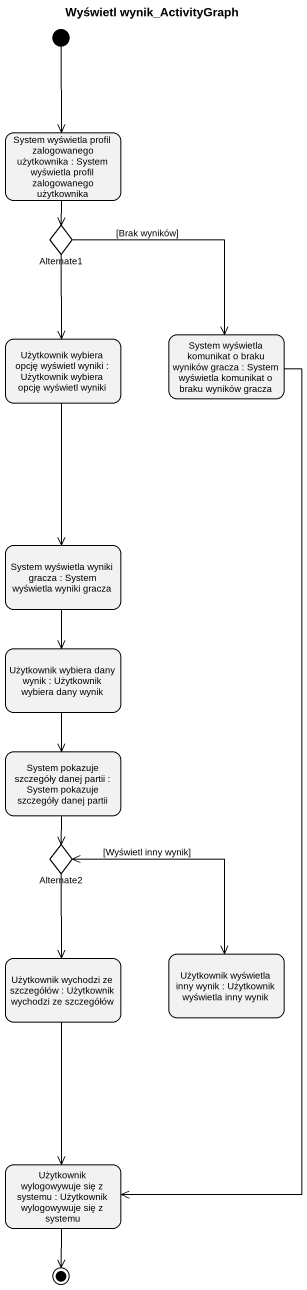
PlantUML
@startuml
title Wyświetl wynik_ActivityGraph
hide empty description
state "System wyświetla profil zalogowanego użytkownika : System wyświetla profil zalogowanego użytkownika" as System_wyświetla_profil
state Alternate1 <<choice>>
state "Użytkownik wybiera opcję wyświetl wyniki : Użytkownik wybiera opcję wyświetl wyniki" as Użytkownik_wybiera_opcję
state "System wyświetla komunikat o braku wyników gracza : System wyświetla komunikat o braku wyników gracza" as System_wyświetla_komunikat
state "System wyświetla wyniki gracza : System wyświetla wyniki gracza" as System_wyświetla_wyniki
state "Użytkownik wybiera dany wynik : Użytkownik wybiera dany wynik" as Użytkownik_wybiera_dany
state "System pokazuje szczegóły danej partii : System pokazuje szczegóły danej partii" as System_pokazuje_szczegóły
state Alternate2 <<choice>>
state "Użytkownik wychodzi ze szczegółów : Użytkownik wychodzi ze szczegółów" as Użytkownik_wychodzi_ze
state "Użytkownik wyświetla inny wynik : Użytkownik wyświetla inny wynik" as Użytkownik_wyświetla_inny
state "Użytkownik wylogowywuje się z systemu : Użytkownik wylogowywuje się z systemu" as Użytkownik_wylogowywuje_się
[*] --> System_wyświetla_profil
System_wyświetla_profil --> Alternate1
Alternate1 --> Użytkownik_wybiera_opcję
Alternate1 --> System_wyświetla_komunikat : [Brak wyników]
Użytkownik_wybiera_opcję --> System_wyświetla_wyniki
System_wyświetla_komunikat --> Użytkownik_wylogowywuje_się
System_wyświetla_wyniki --> Użytkownik_wybiera_dany
Użytkownik_wybiera_dany --> System_pokazuje_szczegóły
System_pokazuje_szczegóły --> Alternate2
Alternate2 --> Użytkownik_wychodzi_ze
Alternate2 --> Użytkownik_wyświetla_inny : [Wyświetl inny wynik]
Użytkownik_wychodzi_ze --> Użytkownik_wylogowywuje_się
Użytkownik_wyświetla_inny -up-> Alternate2
Użytkownik_wylogowywuje_się --> [*]
@enduml
